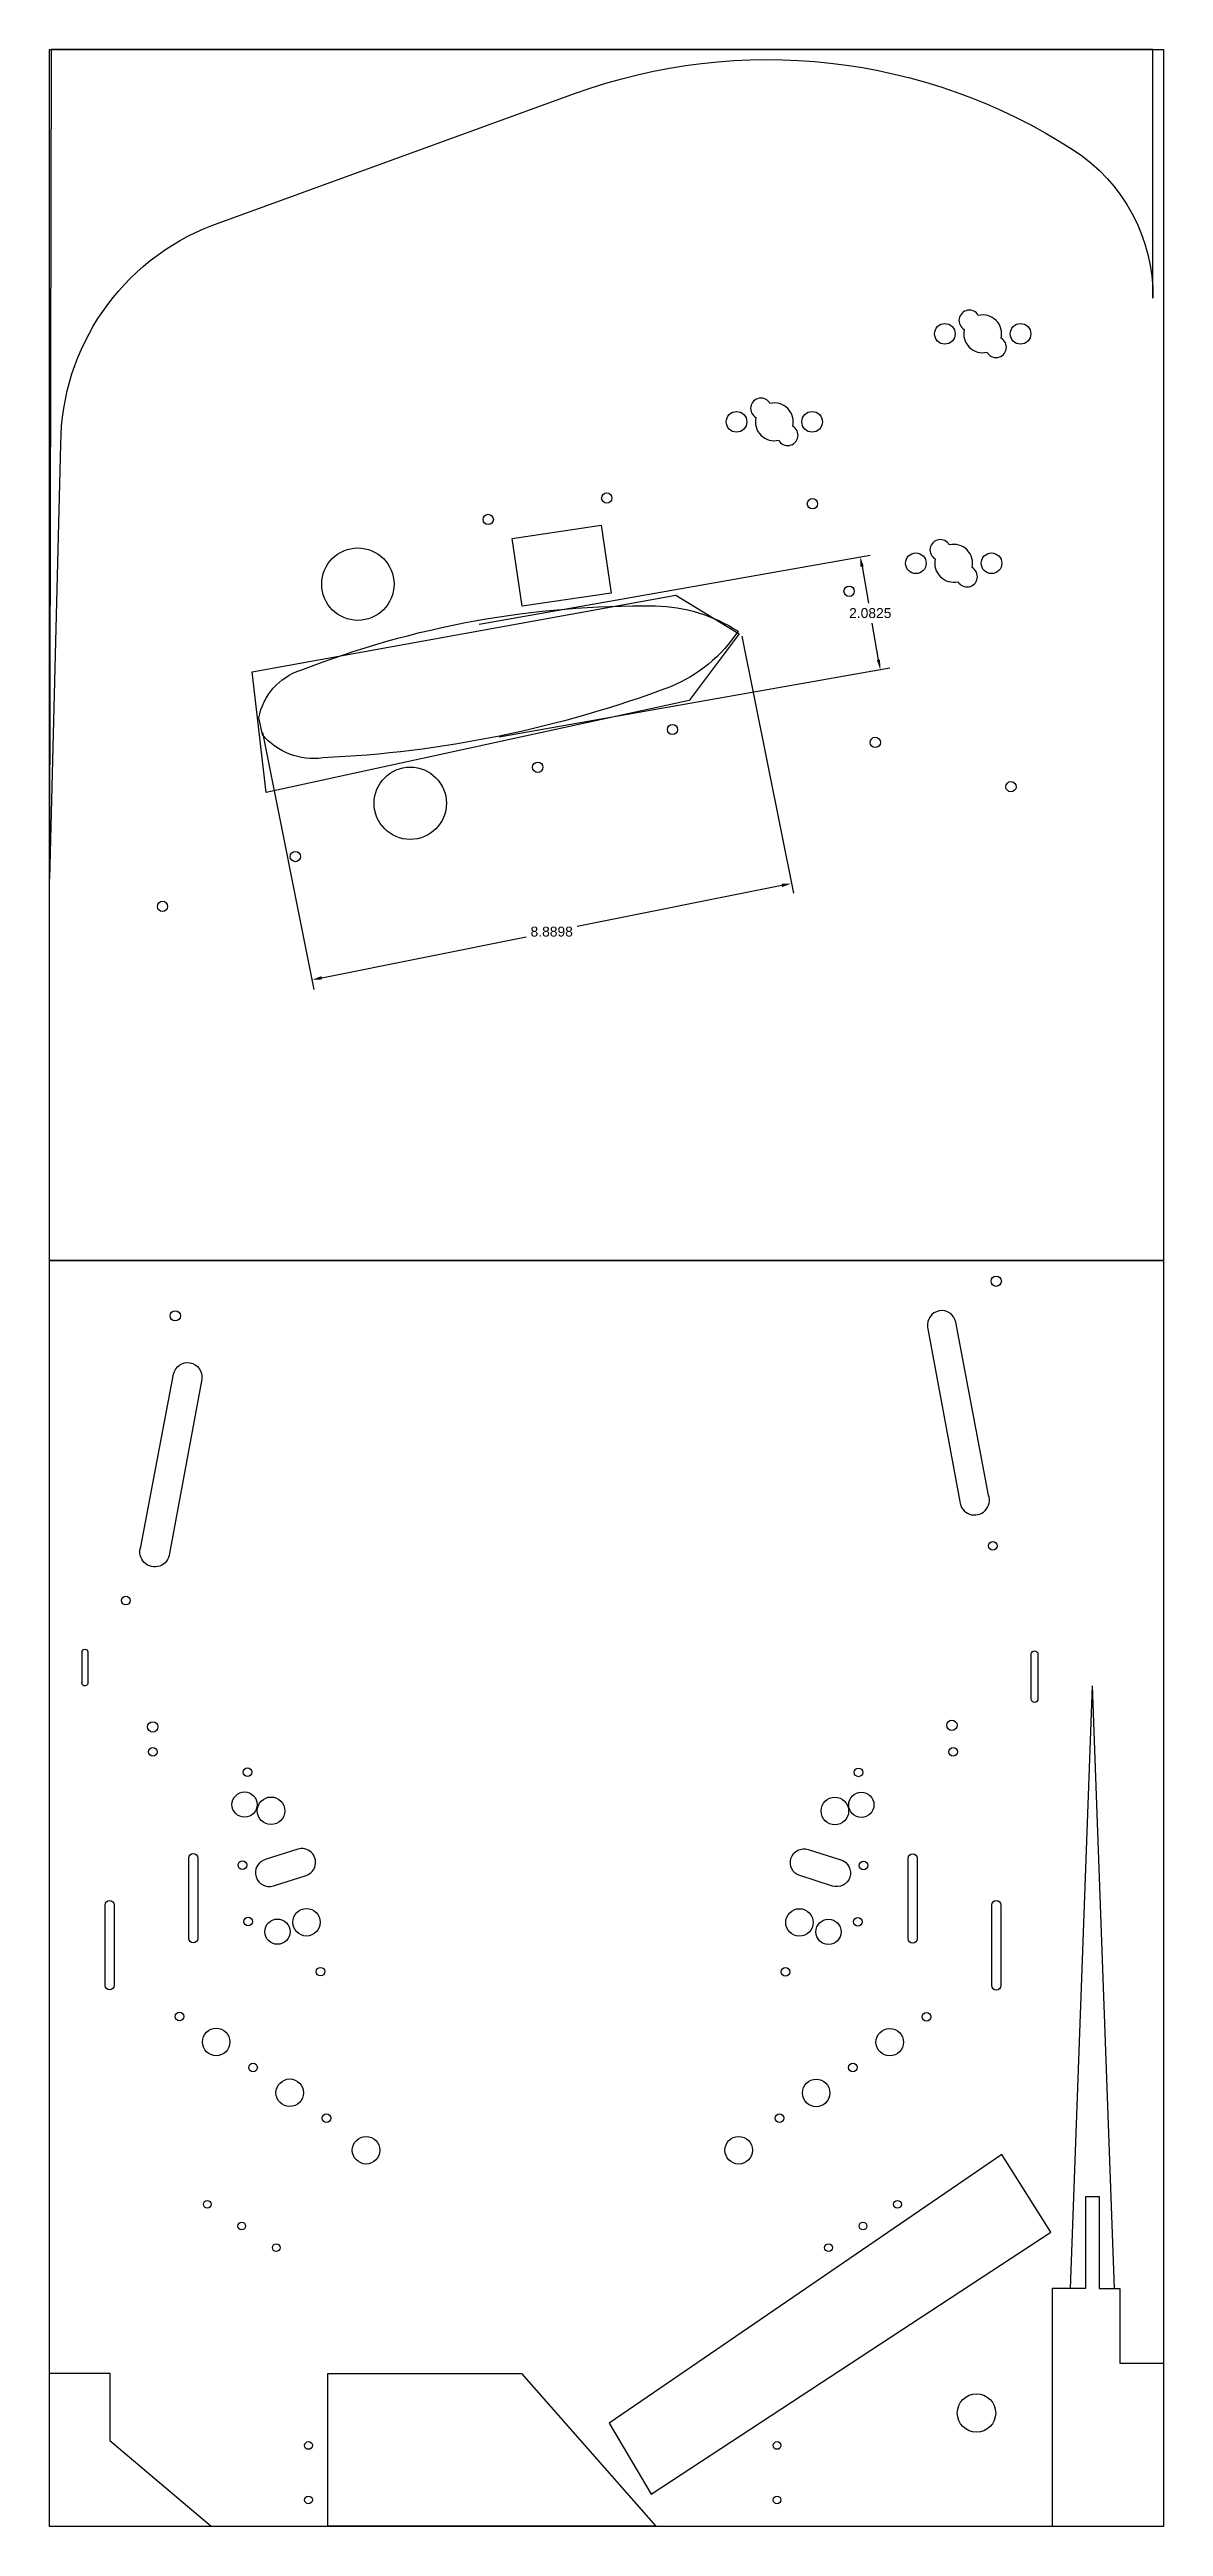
# Model space of a CAD drawing. Header units: millimetres. Extents: x 0 to 20.2, y 0 to 45.
import ezdxf

# ---------------------------------------------------------------- set-up
doc = ezdxf.new("R2010")
doc.units = ezdxf.units.MM
doc.header["$MEASUREMENT"] = 0
for name, color, linetype in [('HIdden', 7, 'Continuous'), ('Playfield Border', 7, 'Continuous'), ('Posts', 7, 'Continuous')]:
    doc.layers.add(name, color=color, linetype=linetype)
doc.styles.get("Standard").update_dxf_attribs({"font": 'arial.ttf'})
doc.dimstyles.get("Standard").update_dxf_attribs({"dimtxt": 0.18, "dimasz": 0.18, "dimexe": 0.18, "dimexo": 0.0625, "dimgap": 0.09, "dimtad": 0, "dimtih": 1, "dimtoh": 1, "dimdec": 4, "dimzin": 0, "dimdsep": 46, "dimtxsty": 'Standard', "dimcen": 0.09, "dimadec": 0, "dimazin": 0, "dimtfac": 1, "dimtdec": 4, "dimtofl": 0, "dimtmove": 0, "dimatfit": 3, "dimfxl": 1, "dimtolj": 1, "dimtzin": 0, "dimarcsym": 0})

# ---------------------------------------------------------------- blocks, each defined once
blk = doc.blocks.new('*D18')
at = {"layer": 'Defpoints', "color": 0}
for p in [(12.574, 34.403), (3.858, 32.654), (13.487, 29.85)]:
    blk.add_point(p, dxfattribs=at)
at = {"layer": 'HIdden', "color": 0, "lineweight": -2}
for p, q in [((12.586, 34.341), (13.523, 29.673)), ((3.87, 32.592), (4.807, 27.924)), ((13.311, 29.815), (9.593, 29.068)), ((4.948, 28.136), (8.666, 28.882))]:
    blk.add_line(p, q, dxfattribs=at)
at = {"layer": 'HIdden', "color": 0}
for points in [[(13.317, 29.785), (13.305, 29.844), (13.487, 29.85)], [(4.942, 28.166), (4.954, 28.107), (4.771, 28.101)]]:
    blk.add_solid(points, dxfattribs=at)
at = {"layer": 'HIdden', "color": 0, "insert": (9.129, 28.975), "char_height": 0.18, "attachment_point": 5}
blk.add_mtext('\\A1;8.8898', dxfattribs=at)
blk = doc.blocks.new('*D19')
at = {"layer": 'Defpoints', "color": 0}
for p in [(7.748, 34.554), (15.101, 33.736), (8.11, 32.503)]:
    blk.add_point(p, dxfattribs=at)
at = {"layer": 'HIdden', "color": 0, "lineweight": -2}
for p, q in [((7.81, 34.564), (14.916, 35.818)), ((14.77, 35.61), (14.888, 34.944)), ((15.069, 33.914), (14.952, 34.58)), ((8.172, 32.514), (15.278, 33.768))]:
    blk.add_line(p, q, dxfattribs=at)
at = {"layer": 'HIdden', "color": 0}
for points in [[(14.8, 35.615), (14.74, 35.605), (14.739, 35.787)], [(15.04, 33.908), (15.099, 33.919), (15.101, 33.736)]]:
    blk.add_solid(points, dxfattribs=at)
at = {"layer": 'HIdden', "color": 0, "insert": (14.92, 34.762), "char_height": 0.18, "attachment_point": 5}
blk.add_mtext('\\A1;2.0825', dxfattribs=at)

msp = doc.modelspace()

# ---------------------------------------------------------------- linework, layer by layer
for points in [[(0, 23), (0, 45), (20.25, 45), (20.25, 23)], [(8.58987, 34.88812), (8.40724, 36.12091), (10.02527, 36.36062), (10.20791, 35.12783)]]:
    msp.add_lwpolyline(points, close=True)
at = {"color": 3}
for points in [[(16.62889, 39.91627, 0.55827154), (17.04271, 39.50245, 1.32287566), (17.29782, 39.75756, 0.55827154), (16.88401, 40.17138, 1.32287566)], [(12.84131, 38.31736, 0.55827154), (13.25513, 37.90354, 1.32287566), (13.51024, 38.15865, 0.55827154), (13.09642, 38.57247, 1.32287566)], [(16.10171, 35.74739, 0.55827154), (16.51553, 35.33358, 1.32287566), (16.77064, 35.58869, 0.55827154), (16.35682, 36.00251, 1.32287566)], [(2.53095, 10.68307), (2.53095, 12.14508, -1), (2.69379, 12.14508), (2.69379, 10.68307, -1)], [(4.06885, 11.6385), (4.66311, 11.82758, 1), (4.51151, 12.30404), (3.91725, 12.11496, 1)], [(14.2345, 11.63489), (13.64024, 11.82397, -1), (13.79184, 12.30043), (14.3861, 12.11135, -1)], [(15.60956, 10.67946), (15.60956, 12.14147, -1), (15.7724, 12.14147), (15.7724, 10.67946, -1)], [(1.00987, 9.83126), (1.00987, 11.29327, -1), (1.17271, 11.29327), (1.17271, 9.83126, -1)], [(17.13064, 9.82765), (17.13064, 11.28966, -1), (17.29348, 11.28966), (17.29348, 9.82765, -1)]]:
    msp.add_lwpolyline(points, format="xyb", close=True, dxfattribs=at)
msp.add_lwpolyline([(3.87121, 32.55821), (3.80557, 32.86016, -0.27664577), (4.56853, 33.72533, -0.0965997), (11.01293, 34.89502, -0.13883603), (12.51816, 34.43254, -0.14850295), (11.28862, 33.42467, -0.07886259), (4.96669, 32.13269, -0.26205889)], format="xyb", close=True)
for points in [[(17.06971, 18.73963), (16.47411, 21.87979, 0.98311094), (15.96267, 21.78773), (16.54631, 18.62122, 1.1341405), (17.06971, 18.73963)], [(1.65889, 17.79687), (2.2545, 20.93703, -0.98311094), (2.76593, 20.84497), (2.1823, 17.67846, -1.1341405), (1.65889, 17.79687)], [(0.59093, 15.3274), (0.59093, 15.88384, -0.92603114), (0.69731, 15.89202), (0.69731, 15.3274, -1.07306902), (0.58693, 15.33519)], [(17.84377, 15.0351), (17.84377, 15.84685, -1), (17.96815, 15.84685), (17.96815, 15.0351, -1), (17.84377, 15.0351)]]:
    msp.add_lwpolyline(points, format="xyb", dxfattribs=at)
msp.add_lwpolyline([(18.20406, 5.34572), (17.31301, 6.76046), (10.17413, 1.87849), (10.93524, 0.58551)], close=True, dxfattribs=at)
for centre, radius in [((16.27586, 39.83692), 0.1875), ((17.65086, 39.83692), 0.1875), ((12.48827, 38.238), 0.1875), ((13.86327, 38.238), 0.1875), ((15.74867, 35.66804), 0.1875), ((17.12367, 35.66804), 0.1875), ((17.14617, 17.81429), 0.07815), ((1.38535, 16.82095), 0.07815), ((1.87737, 14.07571), 0.07813), ((16.42597, 14.0721), 0.07813), ((3.59826, 13.70424), 0.07815), ((14.70509, 13.70064), 0.07815), ((3.5463, 13.11493), 0.2293), ((4.02692, 13.00249), 0.25), ((14.27643, 12.99889), 0.25), ((14.75705, 13.11133), 0.2293), ((3.50584, 12.01347), 0.07815), ((14.79751, 12.00986), 0.07815), ((3.6112, 10.99033), 0.07815), ((4.14341, 10.806), 0.2293), ((4.67123, 10.97753), 0.25), ((13.63212, 10.97392), 0.25), ((14.15994, 10.8024), 0.2293), ((14.69215, 10.98672), 0.07815), ((4.92406, 10.08024), 0.07815), ((13.37929, 10.07663), 0.07815), ((2.36175, 9.26321), 0.07813), ((3.02972, 8.80227), 0.25), ((15.27363, 8.79866), 0.25), ((15.9416, 9.2596), 0.07813), ((3.6997, 8.33994), 0.07813), ((4.36666, 7.8797), 0.25), ((13.93669, 7.87609), 0.25), ((14.60365, 8.33634), 0.07813), ((5.03362, 7.41946), 0.07813), ((13.26972, 7.41585), 0.07813), ((5.75436, 6.83495), 0.25), ((12.52769, 6.83495), 0.25), ((2.86724, 5.85284), 0.07), ((15.41481, 5.85284), 0.07), ((3.49426, 5.45856), 0.07), ((14.78779, 5.45856), 0.07), ((4.12128, 5.06429), 0.07), ((14.16077, 5.06429), 0.07), ((16.85103, 2.06065), 0.3493), ((4.70787, 1.47133), 0.07), ((13.22629, 1.47133), 0.07), ((4.70787, 0.48262), 0.07), ((13.22629, 0.48262), 0.07)]:
    msp.add_circle(centre, radius, dxfattribs=at)
for centre in [(5.60531, 35.28882), (6.5577, 31.30816)]:
    msp.add_circle(centre, 0.65734)
at = {"layer": 'HIdden', "color": 6}
for p in [(18.55853, 4.3237), (19.36244, 4.3237)]:
    msp.add_line(p, (18.96049, 15.27577), dxfattribs=at)
at = {"layer": 'HIdden'}
msp.add_lwpolyline([(0.00492, 29.93735), (0.20563, 37.83501, -0.30851809), (2.95259, 41.80563), (9.54531, 44.20298, -0.23479851), (18.6103, 43.17911, -0.25760506), (20.0587, 40.48209), (20.0587, 45.0021), (0.03082, 45.0021), (0.00225, 30.55825)], format="xyb", dxfattribs=at)
msp.add_lwpolyline([(12.53787, 34.38861), (11.62824, 33.17715), (3.93824, 31.50084), (3.68196, 33.69347), (11.38595, 35.08857), (12.53787, 34.38861)], dxfattribs=at)
at = {"layer": 'Playfield Border'}
msp.add_lwpolyline([(0, 0), (0, 23), (20.25, 23), (20.25, 0)], close=True, dxfattribs=at)
for points in [[(18.23149, -0.00019), (18.23149, 4.33129), (18.83956, 4.33129), (18.83956, 5.99725), (19.08113, 5.99725), (19.08113, 4.32296), (19.45597, 4.32296), (19.45597, 2.96521), (20.2473, 2.96521), (20.2473, -0.00019), (18.23149, -0.00019)], [(0, 0), (0, 2.78254), (1.09693, 2.78254), (1.09693, 1.56172), (2.94148, 0.00506), (0, 0)], [(5.06192, 0.00422), (5.06192, 2.77637), (8.58041, 2.77637), (11.01937, 0.00422), (5.06192, 0.00422)]]:
    msp.add_lwpolyline(points, dxfattribs=at)
at = {"layer": 'Posts', "color": 1}
for centre in [(10.1303, 36.85398), (7.97533, 36.46453), (13.86904, 36.75013), (14.53576, 35.15966), (11.32462, 32.6479), (15.01143, 32.41423), (8.87478, 31.96209), (17.47795, 31.60936), (4.46898, 30.3397), (2.05353, 29.43525), (17.2098, 22.62468), (2.28591, 21.99562), (1.87581, 14.52599), (16.40498, 14.55528)]:
    msp.add_circle(centre, 0.0935, dxfattribs=at)

# ---------------------------------------------------------------- dimensions: what is measured, and where the dimension line sits
at = {"layer": 'HIdden'}
for p1, p2, distance, picture, middle in [((7.74832, 34.55354), (8.11023, 32.50272), 7.09837, '*D19', (14.91963, 34.76172)), ((3.85778, 32.65351), (12.57379, 34.40275), -4.64355, '*D18', (9.12949, 28.97536))]:
    dim = msp.add_aligned_dim(p1=p1, p2=p2, distance=distance, dimstyle='Standard', dxfattribs=at)
    dim.commit()
    dim.dimension.update_dxf_attribs({"geometry": picture, "text_midpoint": middle})

doc.saveas('drawing.dxf')
